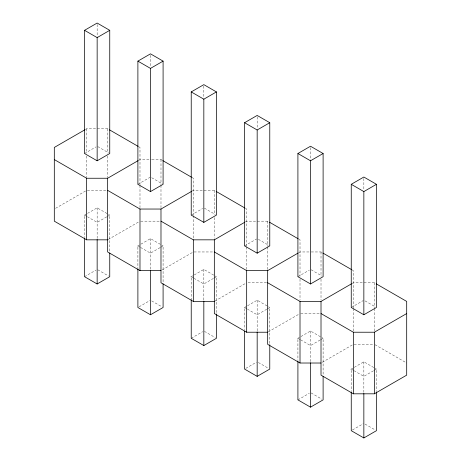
<?xml version="1.0" encoding="UTF-8"?>
<svg xmlns="http://www.w3.org/2000/svg" width="461" height="461" viewBox="0 0 461 461"><rect width="100%" height="100%" fill="white"/><g stroke="black" fill="none" stroke-linecap="round" stroke-linejoin="round"><path stroke-width="0.35" stroke-dasharray="2.31 1.73" d="M85.406 129.495L86.651 128.775L107.649 128.775L108.894 129.495M84.547 153.513L95.946 146.926M55.551 208.32L86.028 190.727M138.744 160.29L139.988 159.575L151.191 159.575M84.109 215.356L86.95 213.72M87.55 213.368L97.15 207.83L107.949 214.065M137.891 184.308L149.888 177.376M106.75 216.837L97.15 222.375L87.55 216.837M107.35 216.491L109.747 215.103L109.747 251.631M108.272 239.478L138.744 221.885M192.087 191.085L193.332 190.37L214.33 190.37L215.575 191.085M84.547 276.698L95.946 270.111M137.447 246.151L140.288 244.514M140.887 244.169L150.488 238.625L161.287 244.86M191.229 215.103L202.627 208.522M160.088 247.632L150.488 253.175L140.887 247.632M160.687 247.286L163.09 245.897L163.09 283.14M162.232 269.916L192.71 252.323M245.425 221.885L246.67 221.165L267.668 221.165L268.913 221.885M139.089 306.801L149.888 300.566M190.791 276.952L193.632 275.309M194.231 274.963L203.831 269.42L214.63 275.655M244.572 245.897L256.57 238.971M213.431 278.427L203.831 283.97L194.231 278.427M214.031 278.081L216.428 276.692L216.428 313.221M214.953 301.068L246.047 283.117M298.768 252.68L300.013 251.96L310.512 251.96M191.229 338.288L202.627 331.707M244.128 307.746L246.969 306.104M247.569 305.758L257.169 300.215L267.968 306.45M297.91 276.692L309.314 270.111M266.769 309.222L257.169 314.765L247.569 309.222M267.368 308.876L269.771 307.493L269.771 344.015M268.29 331.868L298.768 314.269M352.106 283.475L353.351 282.754L374.349 282.754L375.594 283.475M245.771 368.391L256.57 362.156M297.472 338.541L300.313 336.899M300.912 336.553L310.512 331.01L321.311 337.25M351.253 307.487L363.251 300.56M320.113 340.016L310.512 345.56L300.912 340.016M320.712 339.671L323.109 338.288L323.109 374.81M322.256 362.3L352.728 344.707M297.91 399.877L309.314 393.296M350.809 369.336L353.65 367.699M354.25 367.348L363.85 361.81L374.649 368.045M373.45 370.817L363.85 376.355L354.25 370.817M374.05 370.471L376.453 369.082L376.453 391.285M352.452 429.98L363.251 423.745M151.888 159.575L160.987 159.575L162.232 160.29M87.348 190.37L107.649 190.37M140.691 221.165L160.29 221.165M194.029 251.96L212.93 251.96M311.21 251.96L321.012 251.96L322.256 252.68M248.07 282.754L266.971 282.754M300.71 313.555L320.309 313.555M354.054 344.35L373.652 344.35M138.744 146.731L139.988 147.445L139.988 184.688M192.087 177.525L193.332 178.246L193.332 214.768M245.425 208.32L246.67 209.04L246.67 246.283M298.768 239.115L300.013 239.835L300.013 276.364M352.106 269.916L353.351 270.63L353.351 307.873M97.749 146.581L108.548 152.816M151.686 177.727L162.491 183.962M204.43 208.176L215.229 214.411M258.373 239.317L269.172 245.552M311.112 269.766L321.911 276.001M365.054 300.906L375.254 306.796M374.972 344.707L406.694 363.02M108.548 214.411L109.747 215.103M161.892 245.206L163.09 245.897M215.229 276.001L216.428 276.692M268.573 306.796L269.771 307.493M321.911 337.596L323.109 338.288M375.254 368.391L376.453 369.082M86.95 216.491L84.547 215.103L84.547 237.306M140.288 247.286L137.891 245.897L137.891 268.1M193.632 278.081L191.229 276.692L191.229 298.895M246.969 308.876L244.572 307.493L244.572 329.69M300.313 339.671L297.91 338.288L297.91 360.49M353.65 370.471L351.253 369.082L351.253 391.285M97.749 269.766L108.548 276.001M151.686 300.912L161.892 306.801M204.43 331.361L215.229 337.596M258.373 362.502L268.573 368.391M311.112 392.951L321.911 399.186M365.054 424.091L375.254 429.98M374.349 282.754L374.349 307.821M374.349 308.542L374.349 331.459M363.85 178.465L363.85 189.92M363.85 361.81L363.85 393.319M353.351 308.542L353.351 331.511M321.012 251.96L321.012 276.312M321.012 279.176L321.012 299.944M310.512 147.664L310.512 159.84M310.512 331.01L310.512 362.035M300.013 279.176L300.013 299.996M267.668 221.165L267.668 246.232M267.668 246.946L267.668 269.864M257.169 116.869L257.169 128.331M257.169 300.215L257.169 331.24M246.67 246.946L246.67 269.916M214.33 190.37L214.33 214.717M214.33 217.586L214.33 238.354M203.831 86.074L203.831 98.251M203.831 269.42L203.831 301.16M193.332 215.489L193.332 238.406M160.987 159.575L160.987 184.642M160.987 185.357L160.987 207.559M150.488 55.28L150.488 66.736M150.488 238.625L150.488 269.645M139.988 185.357L139.988 207.606M107.649 128.775L107.649 153.127M107.649 155.991L107.649 177.479M97.15 24.485L97.15 36.655M97.15 207.83L97.15 239.34M86.651 128.775L86.651 153.127M86.651 155.991L86.651 177.479"/><path stroke-width="0.69" d="M84.547 30.322L97.15 23.05L109.747 30.322L109.747 153.513L97.15 160.785L84.547 153.513L84.547 30.322L97.15 37.6L109.747 30.322M137.891 61.123L150.488 53.845L163.09 61.123L163.09 184.308L150.488 191.58L137.891 184.308L137.891 61.123L150.488 68.395L163.09 61.123M84.784 129.852L54.306 147.445L54.306 221.165L86.651 239.835L107.649 239.835M191.229 91.918L203.831 84.64L216.428 91.918L216.428 215.103L203.831 222.375L191.229 215.103L191.229 91.918L203.831 99.19L216.428 91.918M54.306 159.575L86.651 178.246L107.649 178.246L138.121 160.647M244.572 122.712L257.169 115.44L269.771 122.712L269.771 245.897L257.169 253.175L244.572 245.897L244.572 122.712L257.169 129.985L269.771 122.712M107.649 190.37L139.988 209.04L160.987 209.04L191.465 191.448M297.91 153.507L310.512 146.235L323.109 153.507L323.109 276.692L310.512 283.97L297.91 276.692L297.91 153.507L310.512 160.785L323.109 153.507M84.547 238.02L84.547 276.698L97.15 283.97L109.747 276.698L109.747 253.06M160.987 221.165L193.332 239.835L214.33 239.835L244.803 222.242M351.253 184.302L363.85 177.03L376.453 184.302L376.453 307.487L363.85 314.765L351.253 307.487L351.253 184.302L363.85 191.58L376.453 184.302M137.891 268.815L137.891 307.493L150.488 314.765L163.09 307.493L163.09 283.855M214.33 251.96L246.67 270.63L267.668 270.63L298.146 253.037M191.229 299.615L191.229 338.288L203.831 345.56L216.428 338.288L216.428 313.935M267.668 282.754L300.013 301.425L321.012 301.425L351.484 283.832M244.572 331.125L244.572 369.082L257.169 376.36L269.771 369.082L269.771 344.73M321.012 313.555L353.351 332.225L374.349 332.225L406.694 313.555M297.91 361.205L297.91 399.877L310.512 407.155L323.109 399.877L323.109 376.245M321.012 301.425L321.012 375.145L353.351 393.815L374.349 393.815L406.694 375.145L406.694 301.425L376.216 283.832M351.253 392L351.253 430.678L363.85 437.95L376.453 430.678L376.453 392M107.649 178.246L107.649 251.96L139.988 270.63L160.987 270.63M160.987 209.04L160.987 282.754L193.332 301.431L214.33 301.431M214.33 239.835L214.33 313.555L246.67 332.225L267.668 332.225M267.668 270.63L267.668 344.35L300.013 363.02L321.012 363.02M109.516 129.852L138.121 146.373M162.854 160.647L191.465 177.168M216.197 191.448L244.803 207.963M269.535 222.242L298.146 238.758M322.879 253.037L351.484 269.552M374.349 332.225L374.349 393.815M363.85 191.58L363.85 314.765M363.85 393.544L363.85 437.95M353.351 332.225L353.351 393.815M310.512 160.785L310.512 283.97M310.512 362.749L310.512 407.155M300.013 301.425L300.013 363.02M257.169 129.985L257.169 253.175M257.169 331.955L257.169 376.36M246.67 270.63L246.67 332.225M203.831 99.19L203.831 222.375M203.831 301.16L203.831 345.56M193.332 239.835L193.332 301.431M150.488 68.395L150.488 191.58M150.488 270.365L150.488 314.765M139.988 209.04L139.988 270.63M97.15 37.6L97.15 160.785M97.15 239.564L97.15 283.97M86.651 178.246L86.651 239.835"/></g></svg>
